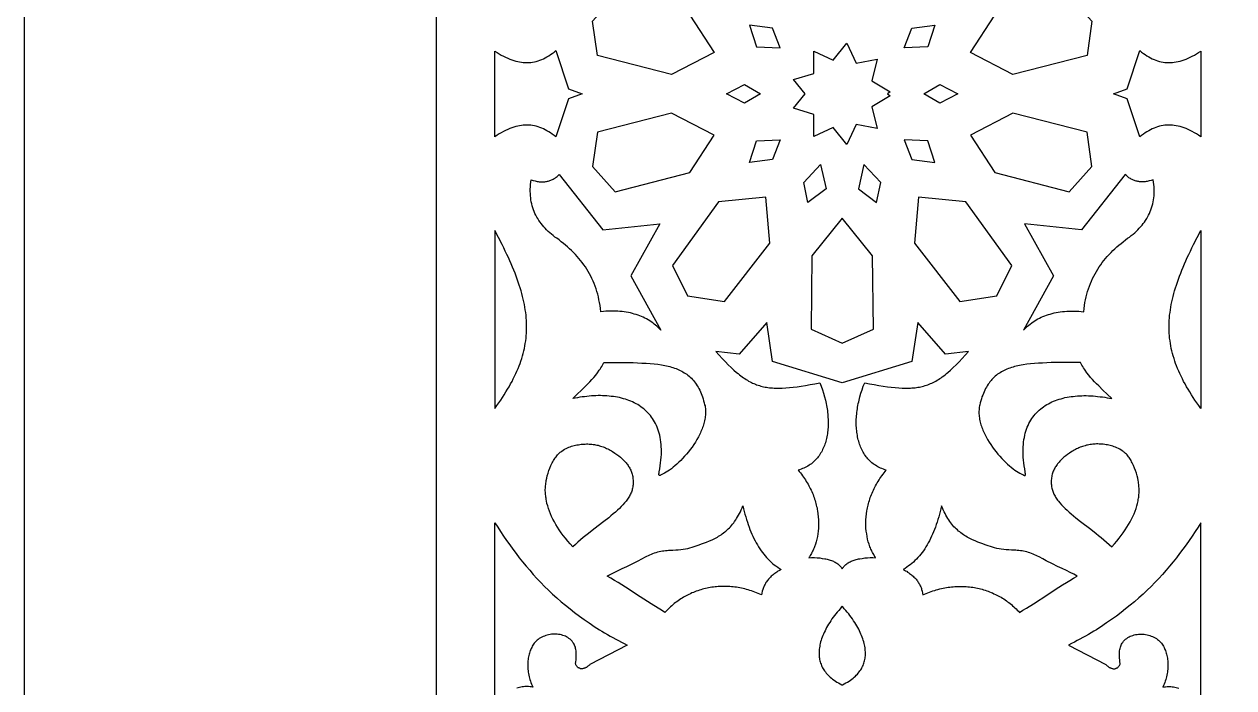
# Model space of a CAD drawing. Extents: x -580 to 580, y -400 to 400.
# Drawn here: x -580 to -477.2, y -157 to -100.6 of the extents above; entities that cross this region are included whole.
import ezdxf

# ---------------------------------------------------------------- set-up
doc = ezdxf.new("R2010")
doc.units = 0
doc.layers.add('LAYER_1', color=18, linetype='CONTINUOUS')
doc.layers.add('LAYER_2', color=174, linetype='CONTINUOUS')

msp = doc.modelspace()

# ---------------------------------------------------------------- linework, layer by layer
at = {"layer": 'LAYER_1'}
for points in [[(-580, -400), (580, -400), (580, 400), (-580, 400)], [(-524.99, -104.92), (-531.29, -103.31), (-531.69, -100.39), (-529.78, -98.24), (-523.44, -99.88), (-521.37, -103.04)], [(-489.26, -100.39), (-489.66, -103.31), (-495.97, -104.92), (-499.58, -103.04), (-497.51, -99.88), (-491.18, -98.24)], [(-515.75, -102.65), (-516.39, -100.99), (-518.35, -100.72), (-517.77, -102.56)], [(-505.21, -102.65), (-504.56, -100.99), (-502.61, -100.72), (-503.19, -102.56)], [(-513.62, -106.56), (-514.62, -105.33), (-512.88, -104.82), (-512.89, -102.93), (-511.24, -103.7), (-510.08, -102.26), (-509.3, -103.95), (-507.52, -103.62), (-507.96, -105.44), (-506.4, -106.38), (-506.63, -106.56), (-506.4, -106.74), (-507.96, -107.67), (-507.52, -109.5), (-509.3, -109.16), (-510.08, -110.86), (-511.24, -109.41), (-512.89, -110.18), (-512.88, -108.3), (-514.62, -107.78)], [(-540, -106.56), (-540, -102.92), (-539.81, -103.04), (-539.63, -103.15), (-539.45, -103.26), (-539.27, -103.35), (-539.09, -103.44), (-538.91, -103.53), (-538.74, -103.6), (-538.57, -103.66), (-538.4, -103.72), (-538.23, -103.77), (-538.06, -103.81), (-537.9, -103.85), (-537.74, -103.87), (-537.58, -103.89), (-537.42, -103.9), (-537.26, -103.91), (-537.1, -103.9), (-536.94, -103.89), (-536.79, -103.87), (-536.63, -103.84), (-536.48, -103.8), (-536.33, -103.76), (-536.17, -103.71), (-536.02, -103.65), (-535.87, -103.58), (-535.72, -103.5), (-535.57, -103.42), (-535.42, -103.33), (-535.27, -103.23), (-535.12, -103.13), (-534.97, -103.02), (-534.82, -102.89), (-533.75, -106.13), (-532.58, -106.56), (-533.75, -106.99), (-534.82, -110.22), (-534.97, -110.1), (-535.12, -109.98), (-535.27, -109.88), (-535.42, -109.78), (-535.57, -109.69), (-535.72, -109.61), (-535.87, -109.53), (-536.02, -109.47), (-536.17, -109.41), (-536.33, -109.36), (-536.48, -109.31), (-536.63, -109.28), (-536.79, -109.25), (-536.94, -109.23), (-537.1, -109.21), (-537.26, -109.21), (-537.42, -109.21), (-537.58, -109.22), (-537.74, -109.24), (-537.9, -109.27), (-538.06, -109.3), (-538.23, -109.34), (-538.4, -109.39), (-538.57, -109.45), (-538.74, -109.51), (-538.91, -109.59), (-539.09, -109.67), (-539.27, -109.76), (-539.45, -109.86), (-539.63, -109.96), (-539.81, -110.08), (-540, -110.2)], [(-487.42, -106.56), (-486.25, -106.13), (-485.18, -102.89), (-485.03, -103.02), (-484.88, -103.13), (-484.73, -103.23), (-484.58, -103.33), (-484.43, -103.42), (-484.28, -103.5), (-484.13, -103.58), (-483.98, -103.65), (-483.83, -103.71), (-483.67, -103.76), (-483.52, -103.8), (-483.37, -103.84), (-483.21, -103.87), (-483.06, -103.89), (-482.9, -103.9), (-482.74, -103.91), (-482.58, -103.9), (-482.42, -103.89), (-482.26, -103.87), (-482.1, -103.85), (-481.94, -103.81), (-481.77, -103.77), (-481.6, -103.72), (-481.43, -103.66), (-481.26, -103.6), (-481.09, -103.53), (-480.91, -103.44), (-480.73, -103.35), (-480.55, -103.26), (-480.37, -103.15), (-480.19, -103.04), (-480, -102.92), (-480, -106.56), (-480, -110.2), (-480.19, -110.08), (-480.37, -109.96), (-480.55, -109.86), (-480.73, -109.76), (-480.91, -109.67), (-481.09, -109.59), (-481.26, -109.51), (-481.43, -109.45), (-481.6, -109.39), (-481.77, -109.34), (-481.94, -109.3), (-482.1, -109.27), (-482.26, -109.24), (-482.42, -109.22), (-482.58, -109.21), (-482.74, -109.21), (-482.9, -109.21), (-483.06, -109.23), (-483.21, -109.25), (-483.37, -109.28), (-483.52, -109.31), (-483.67, -109.36), (-483.83, -109.41), (-483.98, -109.47), (-484.13, -109.53), (-484.28, -109.61), (-484.43, -109.69), (-484.58, -109.78), (-484.73, -109.88), (-484.88, -109.98), (-485.03, -110.1), (-485.18, -110.22), (-486.25, -106.99)], [(-520.32, -106.56), (-518.78, -105.76), (-517.42, -106.56), (-518.78, -107.36)], [(-503.53, -106.56), (-502.18, -105.76), (-500.64, -106.56), (-502.18, -107.36)], [(-524.99, -108.19), (-531.29, -109.8), (-531.69, -112.72), (-529.78, -114.88), (-523.44, -113.24), (-521.37, -110.07)], [(-489.26, -112.72), (-489.66, -109.8), (-495.97, -108.19), (-499.58, -110.07), (-497.51, -113.24), (-491.18, -114.88)], [(-515.75, -110.46), (-516.39, -112.13), (-518.35, -112.39), (-517.77, -110.56)], [(-505.21, -110.46), (-504.56, -112.13), (-502.61, -112.39), (-503.19, -110.56)], [(-512.31, -112.55), (-511.85, -114.64), (-513.4, -115.79), (-513.75, -114.1)], [(-508.65, -112.55), (-509.1, -114.64), (-507.56, -115.79), (-507.2, -114.1)], [(-525.89, -126.62), (-526, -126.51), (-526.11, -126.41), (-526.22, -126.3), (-526.34, -126.2), (-526.46, -126.11), (-526.58, -126.02), (-526.71, -125.93), (-526.84, -125.84), (-526.97, -125.76), (-527.1, -125.68), (-527.24, -125.61), (-527.39, -125.54), (-527.53, -125.48), (-527.68, -125.42), (-527.83, -125.36), (-527.99, -125.31), (-528.15, -125.26), (-528.31, -125.21), (-528.48, -125.17), (-528.65, -125.14), (-528.83, -125.1), (-529, -125.08), (-529.19, -125.05), (-529.37, -125.04), (-529.56, -125.02), (-529.75, -125.01), (-529.95, -125.01), (-530.15, -125.01), (-530.36, -125.01), (-530.57, -125.02), (-530.78, -125.04), (-531, -125.06), (-531.03, -124.8), (-531.06, -124.54), (-531.1, -124.29), (-531.15, -124.05), (-531.2, -123.81), (-531.26, -123.57), (-531.33, -123.34), (-531.4, -123.11), (-531.48, -122.89), (-531.56, -122.67), (-531.65, -122.46), (-531.75, -122.25), (-531.85, -122.04), (-531.96, -121.84), (-532.07, -121.64), (-532.19, -121.45), (-532.31, -121.26), (-532.44, -121.07), (-532.58, -120.89), (-532.72, -120.71), (-532.86, -120.54), (-533.01, -120.37), (-533.16, -120.2), (-533.32, -120.04), (-533.48, -119.87), (-533.65, -119.72), (-533.82, -119.56), (-533.99, -119.41), (-534.17, -119.26), (-534.36, -119.12), (-534.54, -118.97), (-534.74, -118.83), (-534.89, -118.72), (-535.04, -118.6), (-535.19, -118.48), (-535.33, -118.36), (-535.47, -118.24), (-535.6, -118.11), (-535.72, -117.98), (-535.84, -117.85), (-535.95, -117.72), (-536.06, -117.58), (-536.16, -117.45), (-536.26, -117.31), (-536.35, -117.16), (-536.44, -117.02), (-536.51, -116.87), (-536.59, -116.72), (-536.65, -116.56), (-536.72, -116.4), (-536.77, -116.24), (-536.82, -116.08), (-536.86, -115.91), (-536.9, -115.74), (-536.93, -115.57), (-536.95, -115.39), (-536.97, -115.21), (-536.98, -115.03), (-536.99, -114.84), (-536.99, -114.65), (-536.98, -114.46), (-536.96, -114.26), (-536.94, -114.06), (-536.91, -113.85), (-536.73, -113.91), (-536.56, -113.96), (-536.48, -113.98), (-536.39, -113.99), (-536.31, -114), (-536.23, -114.02), (-536.15, -114.02), (-536.07, -114.03), (-535.99, -114.03), (-535.91, -114.03), (-535.83, -114.03), (-535.76, -114.02), (-535.68, -114.01), (-535.61, -114), (-535.53, -113.98), (-535.46, -113.97), (-535.39, -113.94), (-535.32, -113.92), (-535.25, -113.89), (-535.18, -113.87), (-535.11, -113.83), (-535.04, -113.8), (-534.97, -113.76), (-534.91, -113.72), (-534.84, -113.68), (-534.78, -113.63), (-534.71, -113.58), (-534.65, -113.53), (-534.59, -113.47), (-534.53, -113.42), (-530.83, -118.11), (-525.98, -117.59), (-528.45, -122.02)], [(-495.07, -126.62), (-494.96, -126.51), (-494.85, -126.41), (-494.73, -126.3), (-494.62, -126.2), (-494.5, -126.11), (-494.37, -126.02), (-494.25, -125.93), (-494.12, -125.84), (-493.99, -125.76), (-493.85, -125.68), (-493.71, -125.61), (-493.57, -125.54), (-493.42, -125.48), (-493.27, -125.42), (-493.12, -125.36), (-492.96, -125.31), (-492.8, -125.26), (-492.64, -125.21), (-492.47, -125.17), (-492.3, -125.14), (-492.13, -125.1), (-491.95, -125.08), (-491.77, -125.05), (-491.58, -125.04), (-491.39, -125.02), (-491.2, -125.01), (-491, -125.01), (-490.8, -125.01), (-490.59, -125.01), (-490.38, -125.02), (-490.17, -125.04), (-489.95, -125.06), (-489.92, -124.8), (-489.89, -124.54), (-489.85, -124.29), (-489.8, -124.05), (-489.75, -123.81), (-489.69, -123.57), (-489.63, -123.34), (-489.55, -123.11), (-489.47, -122.89), (-489.39, -122.67), (-489.3, -122.46), (-489.2, -122.25), (-489.1, -122.04), (-488.99, -121.84), (-488.88, -121.64), (-488.76, -121.45), (-488.64, -121.26), (-488.51, -121.07), (-488.38, -120.89), (-488.24, -120.71), (-488.09, -120.54), (-487.95, -120.37), (-487.79, -120.2), (-487.63, -120.04), (-487.47, -119.87), (-487.31, -119.72), (-487.13, -119.56), (-486.96, -119.41), (-486.78, -119.26), (-486.6, -119.12), (-486.41, -118.97), (-486.22, -118.83), (-486.06, -118.72), (-485.91, -118.6), (-485.76, -118.48), (-485.62, -118.36), (-485.49, -118.24), (-485.36, -118.11), (-485.23, -117.98), (-485.12, -117.85), (-485, -117.72), (-484.89, -117.58), (-484.79, -117.45), (-484.7, -117.31), (-484.6, -117.16), (-484.52, -117.02), (-484.44, -116.87), (-484.37, -116.72), (-484.3, -116.56), (-484.24, -116.4), (-484.18, -116.24), (-484.13, -116.08), (-484.09, -115.91), (-484.05, -115.74), (-484.02, -115.57), (-484, -115.39), (-483.98, -115.21), (-483.97, -115.03), (-483.97, -114.84), (-483.97, -114.65), (-483.98, -114.46), (-483.99, -114.26), (-484.01, -114.06), (-484.04, -113.85), (-484.22, -113.91), (-484.39, -113.96), (-484.48, -113.98), (-484.56, -113.99), (-484.64, -114), (-484.72, -114.02), (-484.81, -114.02), (-484.89, -114.03), (-484.97, -114.03), (-485.04, -114.03), (-485.12, -114.03), (-485.2, -114.02), (-485.27, -114.01), (-485.35, -114), (-485.42, -113.98), (-485.5, -113.97), (-485.57, -113.94), (-485.64, -113.92), (-485.71, -113.89), (-485.78, -113.87), (-485.85, -113.83), (-485.91, -113.8), (-485.98, -113.76), (-486.05, -113.72), (-486.11, -113.68), (-486.18, -113.63), (-486.24, -113.58), (-486.3, -113.53), (-486.36, -113.47), (-486.42, -113.42), (-490.13, -118.11), (-494.98, -117.59), (-492.51, -122.02)], [(-520.98, -115.74), (-524.9, -121.14), (-523.63, -123.72), (-520.48, -124.2), (-516.63, -119.25), (-516.97, -115.33)], [(-500.48, -124.2), (-497.33, -123.72), (-496.05, -121.14), (-499.97, -115.74), (-503.99, -115.33), (-504.33, -119.25)], [(-510.48, -117.11), (-513.05, -120.31), (-513.13, -126.54), (-510.48, -127.74), (-507.83, -126.54), (-507.91, -120.31)], [(-540, -133.28), (-539.83, -133.04), (-539.66, -132.8), (-539.5, -132.57), (-539.35, -132.34), (-539.2, -132.11), (-539.06, -131.88), (-538.92, -131.65), (-538.79, -131.43), (-538.66, -131.2), (-538.54, -130.98), (-538.43, -130.76), (-538.32, -130.54), (-538.22, -130.32), (-538.12, -130.11), (-538.03, -129.89), (-537.94, -129.67), (-537.86, -129.46), (-537.78, -129.25), (-537.71, -129.03), (-537.65, -128.82), (-537.59, -128.6), (-537.54, -128.39), (-537.49, -128.18), (-537.45, -127.96), (-537.41, -127.75), (-537.38, -127.54), (-537.35, -127.32), (-537.33, -127.11), (-537.31, -126.89), (-537.3, -126.68), (-537.3, -126.46), (-537.3, -126.24), (-537.3, -126.02), (-537.31, -125.8), (-537.33, -125.58), (-537.35, -125.36), (-537.38, -125.14), (-537.41, -124.91), (-537.45, -124.69), (-537.49, -124.46), (-537.54, -124.23), (-537.59, -123.99), (-537.64, -123.76), (-537.71, -123.52), (-537.77, -123.28), (-537.85, -123.04), (-537.92, -122.8), (-538.01, -122.55), (-538.09, -122.3), (-538.19, -122.05), (-538.28, -121.79), (-538.39, -121.53), (-538.49, -121.27), (-538.61, -121.01), (-538.72, -120.74), (-538.85, -120.47), (-538.97, -120.19), (-539.11, -119.91), (-539.24, -119.63), (-539.38, -119.35), (-539.68, -118.76), (-540, -118.16)], [(-480, -133.28), (-480.17, -133.04), (-480.34, -132.8), (-480.5, -132.57), (-480.65, -132.34), (-480.8, -132.11), (-480.94, -131.88), (-481.08, -131.65), (-481.21, -131.43), (-481.34, -131.2), (-481.46, -130.98), (-481.57, -130.76), (-481.68, -130.54), (-481.78, -130.32), (-481.88, -130.11), (-481.97, -129.89), (-482.06, -129.67), (-482.14, -129.46), (-482.21, -129.25), (-482.28, -129.03), (-482.35, -128.82), (-482.41, -128.6), (-482.46, -128.39), (-482.51, -128.18), (-482.55, -127.96), (-482.59, -127.75), (-482.62, -127.54), (-482.65, -127.32), (-482.67, -127.11), (-482.69, -126.89), (-482.7, -126.68), (-482.7, -126.46), (-482.7, -126.24), (-482.7, -126.02), (-482.68, -125.8), (-482.67, -125.58), (-482.65, -125.36), (-482.62, -125.14), (-482.59, -124.91), (-482.55, -124.69), (-482.51, -124.46), (-482.46, -124.23), (-482.41, -123.99), (-482.36, -123.76), (-482.29, -123.52), (-482.23, -123.28), (-482.15, -123.04), (-482.08, -122.8), (-481.99, -122.55), (-481.91, -122.3), (-481.81, -122.05), (-481.71, -121.79), (-481.61, -121.53), (-481.5, -121.27), (-481.39, -121.01), (-481.28, -120.74), (-481.15, -120.47), (-481.03, -120.19), (-480.89, -119.91), (-480.76, -119.63), (-480.61, -119.35), (-480.32, -118.76), (-480, -118.16)], [(-510.48, -146.91), (-510.48, -146.9), (-510.47, -146.91), (-510.47, -146.89), (-510.43, -146.83), (-510.38, -146.76), (-510.33, -146.7), (-510.28, -146.64), (-510.22, -146.58), (-510.16, -146.53), (-510.09, -146.48), (-510.03, -146.43), (-509.96, -146.38), (-509.88, -146.34), (-509.81, -146.3), (-509.73, -146.26), (-509.64, -146.23), (-509.56, -146.19), (-509.47, -146.16), (-509.38, -146.13), (-509.28, -146.11), (-509.19, -146.08), (-509.09, -146.06), (-508.99, -146.04), (-508.78, -146.01), (-508.57, -145.98), (-508.34, -145.96), (-508.11, -145.95), (-507.88, -145.95), (-507.64, -145.96), (-507.69, -145.87), (-507.75, -145.78), (-507.8, -145.69), (-507.86, -145.6), (-507.91, -145.51), (-507.95, -145.41), (-508, -145.32), (-508.04, -145.22), (-508.08, -145.12), (-508.12, -145.02), (-508.2, -144.81), (-508.26, -144.6), (-508.32, -144.38), (-508.37, -144.16), (-508.4, -143.93), (-508.43, -143.7), (-508.46, -143.46), (-508.47, -143.22), (-508.47, -142.98), (-508.46, -142.73), (-508.44, -142.48), (-508.42, -142.24), (-508.38, -141.98), (-508.36, -141.86), (-508.33, -141.73), (-508.31, -141.61), (-508.28, -141.48), (-508.24, -141.35), (-508.21, -141.23), (-508.17, -141.1), (-508.13, -140.97), (-508.09, -140.85), (-508.04, -140.72), (-507.99, -140.59), (-507.94, -140.47), (-507.89, -140.34), (-507.83, -140.22), (-507.77, -140.09), (-507.71, -139.97), (-507.64, -139.84), (-507.57, -139.72), (-507.5, -139.59), (-507.43, -139.47), (-507.35, -139.35), (-507.27, -139.23), (-507.19, -139.11), (-507.1, -138.99), (-507.01, -138.87), (-506.92, -138.75), (-506.83, -138.63), (-506.73, -138.52), (-506.86, -138.48), (-506.98, -138.44), (-507.1, -138.39), (-507.22, -138.34), (-507.34, -138.29), (-507.45, -138.23), (-507.55, -138.17), (-507.66, -138.11), (-507.76, -138.04), (-507.86, -137.97), (-507.95, -137.89), (-508.04, -137.82), (-508.13, -137.74), (-508.21, -137.65), (-508.29, -137.56), (-508.37, -137.47), (-508.44, -137.38), (-508.51, -137.29), (-508.58, -137.19), (-508.64, -137.09), (-508.7, -136.98), (-508.76, -136.88), (-508.82, -136.77), (-508.87, -136.66), (-508.92, -136.54), (-508.96, -136.43), (-509, -136.31), (-509.04, -136.19), (-509.08, -136.07), (-509.11, -135.94), (-509.14, -135.82), (-509.17, -135.69), (-509.19, -135.56), (-509.22, -135.43), (-509.23, -135.3), (-509.25, -135.16), (-509.26, -135.03), (-509.27, -134.89), (-509.28, -134.75), (-509.28, -134.61), (-509.28, -134.47), (-509.28, -134.33), (-509.28, -134.19), (-509.27, -134.04), (-509.26, -133.9), (-509.25, -133.76), (-509.23, -133.61), (-509.21, -133.46), (-509.19, -133.32), (-509.17, -133.17), (-509.14, -133.02), (-509.11, -132.87), (-509.08, -132.73), (-509.05, -132.58), (-508.97, -132.28), (-508.89, -131.98), (-508.79, -131.69), (-508.69, -131.39), (-508.57, -131.1), (-508.15, -131.18), (-507.75, -131.25), (-507.36, -131.32), (-507, -131.38), (-506.64, -131.43), (-506.31, -131.47), (-505.98, -131.51), (-505.67, -131.53), (-505.38, -131.55), (-505.09, -131.56), (-504.95, -131.56), (-504.81, -131.56), (-504.68, -131.55), (-504.55, -131.54), (-504.42, -131.53), (-504.29, -131.52), (-504.16, -131.5), (-504.04, -131.48), (-503.92, -131.46), (-503.8, -131.44), (-503.68, -131.41), (-503.56, -131.38), (-503.44, -131.34), (-503.32, -131.3), (-503.21, -131.26), (-503.09, -131.22), (-502.98, -131.17), (-502.87, -131.12), (-502.75, -131.07), (-502.64, -131.01), (-502.53, -130.95), (-502.42, -130.88), (-502.3, -130.81), (-502.19, -130.74), (-502.08, -130.67), (-501.97, -130.59), (-501.85, -130.5), (-501.74, -130.42), (-501.62, -130.32), (-501.51, -130.23), (-501.27, -130.03), (-501.04, -129.81), (-500.79, -129.57), (-500.54, -129.32), (-500.28, -129.04), (-500.02, -128.75), (-499.74, -128.45), (-501.71, -128.67), (-504.06, -125.98), (-504.56, -129.3), (-510.48, -131.11), (-516.4, -129.3), (-516.89, -125.98), (-519.25, -128.67), (-521.21, -128.45), (-520.94, -128.75), (-520.67, -129.04), (-520.41, -129.32), (-520.16, -129.57), (-519.92, -129.81), (-519.68, -130.03), (-519.45, -130.23), (-519.33, -130.32), (-519.22, -130.42), (-519.1, -130.5), (-518.99, -130.59), (-518.88, -130.67), (-518.76, -130.74), (-518.65, -130.81), (-518.54, -130.88), (-518.43, -130.95), (-518.31, -131.01), (-518.2, -131.07), (-518.09, -131.12), (-517.98, -131.17), (-517.86, -131.22), (-517.75, -131.26), (-517.63, -131.3), (-517.52, -131.34), (-517.4, -131.38), (-517.28, -131.41), (-517.16, -131.44), (-517.04, -131.46), (-516.91, -131.48), (-516.79, -131.5), (-516.66, -131.52), (-516.54, -131.53), (-516.41, -131.54), (-516.27, -131.55), (-516.14, -131.56), (-516, -131.56), (-515.86, -131.56), (-515.58, -131.55), (-515.28, -131.53), (-514.97, -131.51), (-514.65, -131.47), (-514.31, -131.43), (-513.96, -131.38), (-513.59, -131.32), (-513.2, -131.25), (-512.8, -131.18), (-512.38, -131.1), (-512.27, -131.39), (-512.16, -131.69), (-512.07, -131.98), (-511.98, -132.28), (-511.91, -132.58), (-511.87, -132.73), (-511.84, -132.87), (-511.81, -133.02), (-511.79, -133.17), (-511.76, -133.32), (-511.74, -133.46), (-511.72, -133.61), (-511.71, -133.76), (-511.7, -133.9), (-511.69, -134.04), (-511.68, -134.19), (-511.67, -134.33), (-511.67, -134.47), (-511.67, -134.61), (-511.68, -134.75), (-511.68, -134.89), (-511.69, -135.03), (-511.71, -135.16), (-511.72, -135.3), (-511.74, -135.43), (-511.76, -135.56), (-511.78, -135.69), (-511.81, -135.82), (-511.84, -135.94), (-511.87, -136.07), (-511.91, -136.19), (-511.95, -136.31), (-511.99, -136.43), (-512.04, -136.54), (-512.09, -136.66), (-512.14, -136.77), (-512.19, -136.88), (-512.25, -136.98), (-512.31, -137.09), (-512.37, -137.19), (-512.44, -137.29), (-512.51, -137.38), (-512.59, -137.47), (-512.66, -137.56), (-512.74, -137.65), (-512.83, -137.74), (-512.91, -137.82), (-513, -137.89), (-513.1, -137.97), (-513.2, -138.04), (-513.3, -138.11), (-513.4, -138.17), (-513.51, -138.23), (-513.62, -138.29), (-513.73, -138.34), (-513.85, -138.39), (-513.97, -138.44), (-514.1, -138.48), (-514.23, -138.52), (-514.13, -138.63), (-514.03, -138.75), (-513.94, -138.87), (-513.85, -138.99), (-513.77, -139.11), (-513.68, -139.23), (-513.6, -139.35), (-513.53, -139.47), (-513.45, -139.59), (-513.38, -139.72), (-513.31, -139.84), (-513.25, -139.97), (-513.19, -140.09), (-513.13, -140.22), (-513.07, -140.34), (-513.01, -140.47), (-512.96, -140.59), (-512.91, -140.72), (-512.87, -140.85), (-512.83, -140.97), (-512.78, -141.1), (-512.75, -141.23), (-512.71, -141.35), (-512.68, -141.48), (-512.65, -141.61), (-512.62, -141.73), (-512.6, -141.86), (-512.57, -141.98), (-512.54, -142.24), (-512.51, -142.48), (-512.49, -142.73), (-512.49, -142.98), (-512.49, -143.22), (-512.5, -143.46), (-512.52, -143.7), (-512.55, -143.93), (-512.59, -144.16), (-512.64, -144.38), (-512.69, -144.6), (-512.76, -144.81), (-512.83, -145.02), (-512.87, -145.12), (-512.91, -145.22), (-512.96, -145.32), (-513, -145.41), (-513.05, -145.51), (-513.1, -145.6), (-513.15, -145.69), (-513.2, -145.78), (-513.26, -145.87), (-513.32, -145.96), (-513.08, -145.95), (-512.84, -145.95), (-512.61, -145.96), (-512.39, -145.98), (-512.17, -146.01), (-511.96, -146.04), (-511.86, -146.06), (-511.77, -146.08), (-511.67, -146.11), (-511.58, -146.13), (-511.49, -146.16), (-511.4, -146.19), (-511.31, -146.23), (-511.23, -146.26), (-511.15, -146.3), (-511.07, -146.34), (-511, -146.38), (-510.93, -146.43), (-510.86, -146.48), (-510.8, -146.53), (-510.73, -146.58), (-510.68, -146.64), (-510.62, -146.7), (-510.57, -146.76), (-510.53, -146.83), (-510.48, -146.89)], [(-525.98, -138.4), (-525.94, -138.15), (-525.91, -137.9), (-525.89, -137.66), (-525.87, -137.42), (-525.85, -137.19), (-525.85, -136.97), (-525.85, -136.75), (-525.86, -136.54), (-525.87, -136.33), (-525.89, -136.13), (-525.92, -135.93), (-525.95, -135.74), (-525.99, -135.56), (-526.04, -135.38), (-526.09, -135.21), (-526.14, -135.04), (-526.21, -134.88), (-526.27, -134.72), (-526.35, -134.57), (-526.42, -134.42), (-526.51, -134.28), (-526.59, -134.14), (-526.69, -134.01), (-526.78, -133.88), (-526.89, -133.76), (-526.99, -133.64), (-527.11, -133.53), (-527.22, -133.42), (-527.34, -133.32), (-527.47, -133.22), (-527.59, -133.13), (-527.73, -133.04), (-527.86, -132.95), (-528, -132.88), (-528.15, -132.8), (-528.29, -132.73), (-528.44, -132.67), (-528.6, -132.6), (-528.75, -132.55), (-528.91, -132.5), (-529.07, -132.45), (-529.24, -132.4), (-529.41, -132.36), (-529.58, -132.33), (-529.75, -132.3), (-529.93, -132.27), (-530.11, -132.25), (-530.29, -132.23), (-530.47, -132.21), (-530.65, -132.2), (-530.84, -132.2), (-531.03, -132.19), (-531.22, -132.19), (-531.41, -132.2), (-531.6, -132.21), (-531.8, -132.22), (-531.99, -132.23), (-532.19, -132.25), (-532.39, -132.28), (-532.58, -132.3), (-532.78, -132.33), (-532.98, -132.37), (-533.18, -132.4), (-533.38, -132.44), (-533.01, -132.08), (-532.64, -131.72), (-532.27, -131.37), (-532.1, -131.19), (-531.92, -131.01), (-531.75, -130.83), (-531.59, -130.64), (-531.43, -130.45), (-531.28, -130.25), (-531.13, -130.04), (-531.06, -129.94), (-530.99, -129.83), (-530.92, -129.72), (-530.86, -129.61), (-530.8, -129.5), (-530.73, -129.38), (-529.03, -129.38), (-528.63, -129.39), (-528.24, -129.39), (-527.87, -129.4), (-527.5, -129.42), (-527.15, -129.43), (-526.8, -129.46), (-526.47, -129.49), (-526.15, -129.53), (-525.85, -129.57), (-525.7, -129.6), (-525.55, -129.62), (-525.41, -129.65), (-525.26, -129.69), (-525.13, -129.72), (-524.99, -129.76), (-524.86, -129.8), (-524.73, -129.85), (-524.6, -129.89), (-524.48, -129.94), (-524.35, -130), (-524.24, -130.05), (-524.12, -130.11), (-524.01, -130.17), (-523.9, -130.24), (-523.79, -130.31), (-523.69, -130.38), (-523.59, -130.46), (-523.49, -130.54), (-523.39, -130.63), (-523.3, -130.72), (-523.21, -130.81), (-523.12, -130.91), (-523.04, -131.01), (-522.96, -131.12), (-522.88, -131.23), (-522.8, -131.35), (-522.73, -131.47), (-522.66, -131.59), (-522.59, -131.72), (-522.53, -131.86), (-522.47, -132), (-522.41, -132.15), (-522.36, -132.3), (-522.3, -132.45), (-522.26, -132.62), (-522.21, -132.79), (-522.17, -132.96), (-522.14, -133.07), (-522.12, -133.18), (-522.11, -133.29), (-522.1, -133.4), (-522.09, -133.52), (-522.09, -133.63), (-522.1, -133.74), (-522.11, -133.86), (-522.12, -133.97), (-522.13, -134.09), (-522.15, -134.2), (-522.18, -134.32), (-522.2, -134.44), (-522.23, -134.55), (-522.27, -134.67), (-522.3, -134.78), (-522.34, -134.9), (-522.39, -135.01), (-522.43, -135.13), (-522.48, -135.24), (-522.53, -135.36), (-522.59, -135.47), (-522.7, -135.7), (-522.83, -135.92), (-522.96, -136.14), (-523.1, -136.35), (-523.24, -136.56), (-523.4, -136.76), (-523.55, -136.96), (-523.71, -137.16), (-523.87, -137.34), (-524.04, -137.52), (-524.2, -137.69), (-524.36, -137.85), (-524.53, -138), (-524.69, -138.15), (-524.85, -138.28), (-525, -138.4), (-525.15, -138.51), (-525.3, -138.61), (-525.44, -138.7), (-525.57, -138.77), (-525.69, -138.83), (-525.76, -138.86), (-525.81, -138.89), (-525.91, -138.94), (-525.95, -138.96), (-525.98, -138.97), (-526, -138.98), (-526.01, -138.98), (-526.02, -138.97), (-526.03, -138.97), (-526.04, -138.96), (-526.05, -138.93), (-526.05, -138.89), (-526.05, -138.83), (-526.04, -138.75), (-526.03, -138.65)], [(-494.97, -138.4), (-495.01, -138.15), (-495.04, -137.9), (-495.07, -137.66), (-495.09, -137.42), (-495.1, -137.19), (-495.1, -136.97), (-495.1, -136.75), (-495.1, -136.54), (-495.08, -136.33), (-495.06, -136.13), (-495.03, -135.93), (-495, -135.74), (-494.96, -135.56), (-494.92, -135.38), (-494.87, -135.21), (-494.81, -135.04), (-494.75, -134.88), (-494.68, -134.72), (-494.61, -134.57), (-494.53, -134.42), (-494.45, -134.28), (-494.36, -134.14), (-494.27, -134.01), (-494.17, -133.88), (-494.07, -133.76), (-493.96, -133.64), (-493.85, -133.53), (-493.73, -133.42), (-493.61, -133.32), (-493.49, -133.22), (-493.36, -133.13), (-493.23, -133.04), (-493.09, -132.95), (-492.95, -132.88), (-492.81, -132.8), (-492.66, -132.73), (-492.51, -132.67), (-492.36, -132.6), (-492.2, -132.55), (-492.04, -132.5), (-491.88, -132.45), (-491.71, -132.4), (-491.55, -132.36), (-491.37, -132.33), (-491.2, -132.3), (-491.03, -132.27), (-490.85, -132.25), (-490.67, -132.23), (-490.48, -132.21), (-490.3, -132.2), (-490.11, -132.2), (-489.93, -132.19), (-489.74, -132.19), (-489.54, -132.2), (-489.35, -132.21), (-489.16, -132.22), (-488.96, -132.23), (-488.77, -132.25), (-488.57, -132.28), (-488.37, -132.3), (-488.17, -132.33), (-487.97, -132.37), (-487.77, -132.4), (-487.57, -132.44), (-487.95, -132.08), (-488.32, -131.72), (-488.68, -131.37), (-488.86, -131.19), (-489.03, -131.01), (-489.2, -130.83), (-489.37, -130.64), (-489.52, -130.45), (-489.68, -130.25), (-489.82, -130.04), (-489.9, -129.94), (-489.96, -129.83), (-490.03, -129.72), (-490.1, -129.61), (-490.16, -129.5), (-490.22, -129.38), (-491.93, -129.38), (-492.33, -129.39), (-492.71, -129.39), (-493.09, -129.4), (-493.45, -129.42), (-493.81, -129.43), (-494.15, -129.46), (-494.48, -129.49), (-494.8, -129.53), (-495.11, -129.57), (-495.26, -129.6), (-495.41, -129.62), (-495.55, -129.65), (-495.69, -129.69), (-495.83, -129.72), (-495.96, -129.76), (-496.1, -129.8), (-496.23, -129.85), (-496.35, -129.89), (-496.48, -129.94), (-496.6, -130), (-496.72, -130.05), (-496.83, -130.11), (-496.95, -130.17), (-497.06, -130.24), (-497.16, -130.31), (-497.27, -130.38), (-497.37, -130.46), (-497.47, -130.54), (-497.56, -130.63), (-497.66, -130.72), (-497.75, -130.81), (-497.83, -130.91), (-497.92, -131.01), (-498, -131.12), (-498.08, -131.23), (-498.15, -131.35), (-498.22, -131.47), (-498.29, -131.59), (-498.36, -131.72), (-498.42, -131.86), (-498.48, -132), (-498.54, -132.15), (-498.6, -132.3), (-498.65, -132.45), (-498.7, -132.62), (-498.75, -132.79), (-498.79, -132.96), (-498.81, -133.07), (-498.83, -133.18), (-498.85, -133.29), (-498.85, -133.4), (-498.86, -133.52), (-498.86, -133.63), (-498.86, -133.74), (-498.85, -133.86), (-498.84, -133.97), (-498.82, -134.09), (-498.8, -134.2), (-498.78, -134.32), (-498.75, -134.44), (-498.72, -134.55), (-498.69, -134.67), (-498.65, -134.78), (-498.61, -134.9), (-498.57, -135.01), (-498.52, -135.13), (-498.47, -135.24), (-498.42, -135.36), (-498.37, -135.47), (-498.25, -135.7), (-498.13, -135.92), (-498, -136.14), (-497.86, -136.35), (-497.71, -136.56), (-497.56, -136.76), (-497.4, -136.96), (-497.24, -137.16), (-497.08, -137.34), (-496.92, -137.52), (-496.75, -137.69), (-496.59, -137.85), (-496.43, -138), (-496.27, -138.15), (-496.11, -138.28), (-495.95, -138.4), (-495.8, -138.51), (-495.66, -138.61), (-495.52, -138.7), (-495.38, -138.77), (-495.26, -138.83), (-495.2, -138.86), (-495.14, -138.89), (-495.05, -138.94), (-495.01, -138.96), (-494.98, -138.97), (-494.95, -138.98), (-494.94, -138.98), (-494.93, -138.97), (-494.92, -138.97), (-494.92, -138.96), (-494.91, -138.93), (-494.9, -138.89), (-494.91, -138.83), (-494.92, -138.75), (-494.93, -138.65)], [(-533.38, -145.04), (-533.6, -144.79), (-533.81, -144.55), (-534, -144.3), (-534.18, -144.06), (-534.36, -143.83), (-534.52, -143.59), (-534.67, -143.36), (-534.81, -143.13), (-534.94, -142.9), (-535.07, -142.67), (-535.18, -142.45), (-535.27, -142.23), (-535.36, -142), (-535.44, -141.78), (-535.51, -141.56), (-535.57, -141.35), (-535.62, -141.13), (-535.64, -141.02), (-535.65, -140.91), (-535.67, -140.81), (-535.68, -140.7), (-535.69, -140.59), (-535.7, -140.48), (-535.7, -140.38), (-535.71, -140.27), (-535.71, -140.16), (-535.7, -140.05), (-535.7, -139.95), (-535.69, -139.84), (-535.68, -139.73), (-535.67, -139.63), (-535.65, -139.52), (-535.63, -139.41), (-535.59, -139.2), (-535.54, -138.99), (-535.48, -138.77), (-535.4, -138.56), (-535.32, -138.34), (-535.23, -138.12), (-535.12, -137.91), (-535.07, -137.81), (-535.02, -137.71), (-534.97, -137.62), (-534.91, -137.53), (-534.86, -137.45), (-534.8, -137.38), (-534.74, -137.3), (-534.68, -137.23), (-534.62, -137.17), (-534.56, -137.11), (-534.5, -137.05), (-534.44, -137), (-534.38, -136.95), (-534.32, -136.9), (-534.2, -136.81), (-534.07, -136.74), (-533.95, -136.67), (-533.83, -136.62), (-533.71, -136.57), (-533.59, -136.53), (-533.48, -136.49), (-533.26, -136.43), (-533.14, -136.4), (-533.02, -136.38), (-532.9, -136.36), (-532.78, -136.34), (-532.67, -136.32), (-532.55, -136.31), (-532.44, -136.3), (-532.32, -136.3), (-532.21, -136.29), (-532.1, -136.29), (-531.98, -136.3), (-531.87, -136.3), (-531.76, -136.31), (-531.65, -136.33), (-531.54, -136.34), (-531.44, -136.36), (-531.33, -136.39), (-531.22, -136.41), (-531.12, -136.44), (-531.01, -136.47), (-530.91, -136.51), (-530.8, -136.54), (-530.7, -136.58), (-530.6, -136.63), (-530.5, -136.67), (-530.39, -136.72), (-530.29, -136.77), (-530.19, -136.83), (-530.09, -136.88), (-530, -136.94), (-529.8, -137.07), (-529.63, -137.19), (-529.47, -137.31), (-529.32, -137.43), (-529.17, -137.56), (-529.03, -137.69), (-528.97, -137.76), (-528.91, -137.83), (-528.84, -137.9), (-528.79, -137.97), (-528.73, -138.04), (-528.68, -138.12), (-528.63, -138.2), (-528.58, -138.27), (-528.53, -138.35), (-528.49, -138.44), (-528.45, -138.52), (-528.42, -138.6), (-528.38, -138.69), (-528.35, -138.78), (-528.33, -138.87), (-528.3, -138.97), (-528.28, -139.06), (-528.27, -139.16), (-528.26, -139.26), (-528.25, -139.36), (-528.24, -139.47), (-528.24, -139.57), (-528.24, -139.67), (-528.25, -139.76), (-528.26, -139.85), (-528.28, -139.95), (-528.29, -140.04), (-528.32, -140.13), (-528.34, -140.22), (-528.37, -140.3), (-528.4, -140.39), (-528.44, -140.48), (-528.48, -140.56), (-528.52, -140.65), (-528.57, -140.73), (-528.62, -140.81), (-528.67, -140.9), (-528.72, -140.98), (-528.78, -141.06), (-528.84, -141.14), (-528.97, -141.3), (-529.11, -141.46), (-529.26, -141.62), (-529.42, -141.77), (-529.58, -141.93), (-529.76, -142.09), (-529.94, -142.24), (-530.13, -142.4), (-530.32, -142.56), (-530.73, -142.88), (-531.59, -143.54), (-532.04, -143.89), (-532.26, -144.07), (-532.49, -144.25), (-532.72, -144.44), (-532.94, -144.64), (-533.16, -144.83)], [(-487.57, -145.04), (-487.35, -144.79), (-487.15, -144.55), (-486.95, -144.3), (-486.77, -144.06), (-486.6, -143.83), (-486.43, -143.59), (-486.28, -143.36), (-486.14, -143.13), (-486.01, -142.9), (-485.89, -142.67), (-485.78, -142.45), (-485.68, -142.23), (-485.59, -142), (-485.51, -141.78), (-485.44, -141.56), (-485.38, -141.35), (-485.34, -141.13), (-485.32, -141.02), (-485.3, -140.91), (-485.28, -140.81), (-485.27, -140.7), (-485.26, -140.59), (-485.25, -140.48), (-485.25, -140.38), (-485.25, -140.27), (-485.25, -140.16), (-485.25, -140.05), (-485.26, -139.95), (-485.26, -139.84), (-485.27, -139.73), (-485.29, -139.63), (-485.3, -139.52), (-485.32, -139.41), (-485.36, -139.2), (-485.42, -138.99), (-485.48, -138.77), (-485.55, -138.56), (-485.63, -138.34), (-485.73, -138.12), (-485.83, -137.91), (-485.88, -137.81), (-485.93, -137.71), (-485.99, -137.62), (-486.04, -137.53), (-486.1, -137.45), (-486.16, -137.38), (-486.21, -137.3), (-486.27, -137.23), (-486.33, -137.17), (-486.39, -137.11), (-486.45, -137.05), (-486.51, -137), (-486.57, -136.95), (-486.63, -136.9), (-486.76, -136.81), (-486.88, -136.74), (-487, -136.67), (-487.13, -136.62), (-487.25, -136.57), (-487.36, -136.53), (-487.48, -136.49), (-487.7, -136.43), (-487.82, -136.4), (-487.94, -136.38), (-488.05, -136.36), (-488.17, -136.34), (-488.29, -136.32), (-488.4, -136.31), (-488.52, -136.3), (-488.63, -136.3), (-488.75, -136.29), (-488.86, -136.29), (-488.97, -136.3), (-489.08, -136.3), (-489.19, -136.31), (-489.3, -136.33), (-489.41, -136.34), (-489.52, -136.36), (-489.62, -136.39), (-489.73, -136.41), (-489.84, -136.44), (-489.94, -136.47), (-490.05, -136.51), (-490.15, -136.54), (-490.25, -136.58), (-490.36, -136.63), (-490.46, -136.67), (-490.56, -136.72), (-490.66, -136.77), (-490.76, -136.83), (-490.86, -136.88), (-490.96, -136.94), (-491.15, -137.07), (-491.32, -137.19), (-491.48, -137.31), (-491.64, -137.43), (-491.78, -137.56), (-491.92, -137.69), (-491.99, -137.76), (-492.05, -137.83), (-492.11, -137.9), (-492.17, -137.97), (-492.22, -138.04), (-492.28, -138.12), (-492.33, -138.2), (-492.38, -138.27), (-492.42, -138.35), (-492.46, -138.44), (-492.5, -138.52), (-492.54, -138.6), (-492.57, -138.69), (-492.6, -138.78), (-492.63, -138.87), (-492.65, -138.97), (-492.67, -139.06), (-492.69, -139.16), (-492.7, -139.26), (-492.71, -139.36), (-492.71, -139.47), (-492.71, -139.57), (-492.71, -139.67), (-492.7, -139.76), (-492.69, -139.85), (-492.68, -139.95), (-492.66, -140.04), (-492.64, -140.13), (-492.61, -140.22), (-492.58, -140.3), (-492.55, -140.39), (-492.51, -140.48), (-492.48, -140.56), (-492.43, -140.65), (-492.39, -140.73), (-492.34, -140.81), (-492.29, -140.9), (-492.23, -140.98), (-492.17, -141.06), (-492.11, -141.14), (-491.98, -141.3), (-491.85, -141.46), (-491.7, -141.62), (-491.54, -141.77), (-491.37, -141.93), (-491.2, -142.09), (-491.01, -142.24), (-490.83, -142.4), (-490.63, -142.56), (-490.22, -142.88), (-489.36, -143.54), (-488.91, -143.89), (-488.69, -144.07), (-488.46, -144.25), (-488.24, -144.44), (-488.01, -144.64), (-487.79, -144.83)], [(-525.54, -150.6), (-525.83, -150.42), (-526.12, -150.24), (-526.72, -149.86), (-527.96, -149.07), (-528.58, -148.66), (-529.21, -148.27), (-529.52, -148.07), (-529.84, -147.89), (-530.15, -147.7), (-530.46, -147.52), (-530.3, -147.43), (-530.15, -147.35), (-529.85, -147.2), (-529.52, -147.04), (-529.17, -146.88), (-528.78, -146.69), (-528.33, -146.48), (-527.81, -146.21), (-527.52, -146.06), (-527.2, -145.89), (-527.08, -145.83), (-526.95, -145.77), (-526.83, -145.71), (-526.7, -145.65), (-526.56, -145.6), (-526.43, -145.55), (-526.3, -145.51), (-526.16, -145.47), (-526.03, -145.44), (-525.89, -145.4), (-525.76, -145.38), (-525.63, -145.36), (-525.49, -145.34), (-525.36, -145.33), (-525.23, -145.32), (-525.1, -145.32), (-524.86, -145.31), (-524.63, -145.3), (-524.41, -145.29), (-524.2, -145.26), (-524, -145.23), (-523.8, -145.2), (-523.61, -145.16), (-523.42, -145.11), (-523.24, -145.06), (-523.06, -145.01), (-522.88, -144.95), (-522.71, -144.89), (-522.36, -144.76), (-522.01, -144.63), (-521.77, -144.53), (-521.54, -144.43), (-521.31, -144.32), (-521.2, -144.26), (-521.09, -144.2), (-520.98, -144.13), (-520.88, -144.07), (-520.77, -144), (-520.67, -143.93), (-520.56, -143.85), (-520.46, -143.77), (-520.36, -143.69), (-520.26, -143.6), (-520.16, -143.51), (-520.07, -143.41), (-519.97, -143.32), (-519.88, -143.21), (-519.79, -143.1), (-519.7, -142.99), (-519.62, -142.87), (-519.53, -142.75), (-519.45, -142.62), (-519.37, -142.49), (-519.29, -142.35), (-519.21, -142.2), (-519.13, -142.05), (-519.06, -141.9), (-518.99, -141.73), (-518.92, -141.56), (-518.87, -141.8), (-518.81, -142.04), (-518.75, -142.26), (-518.68, -142.49), (-518.61, -142.71), (-518.54, -142.93), (-518.47, -143.14), (-518.4, -143.35), (-518.32, -143.56), (-518.24, -143.76), (-518.15, -143.95), (-518.07, -144.14), (-517.98, -144.33), (-517.88, -144.51), (-517.79, -144.69), (-517.69, -144.86), (-517.59, -145.03), (-517.48, -145.2), (-517.37, -145.36), (-517.26, -145.51), (-517.15, -145.66), (-517.03, -145.8), (-516.91, -145.94), (-516.78, -146.07), (-516.66, -146.2), (-516.52, -146.33), (-516.39, -146.44), (-516.25, -146.56), (-516.11, -146.66), (-515.96, -146.76), (-515.81, -146.86), (-515.66, -146.95), (-515.76, -147), (-515.86, -147.06), (-515.95, -147.11), (-516.04, -147.17), (-516.13, -147.23), (-516.21, -147.29), (-516.29, -147.35), (-516.36, -147.41), (-516.44, -147.47), (-516.51, -147.53), (-516.57, -147.6), (-516.64, -147.66), (-516.7, -147.73), (-516.75, -147.79), (-516.81, -147.86), (-516.86, -147.93), (-516.91, -148), (-516.96, -148.07), (-517, -148.14), (-517.04, -148.21), (-517.08, -148.28), (-517.11, -148.35), (-517.15, -148.43), (-517.18, -148.5), (-517.2, -148.58), (-517.23, -148.65), (-517.27, -148.81), (-517.31, -148.96), (-517.34, -149.12), (-517.48, -149.06), (-517.62, -149), (-517.76, -148.94), (-517.9, -148.88), (-518.05, -148.83), (-518.19, -148.78), (-518.33, -148.73), (-518.47, -148.69), (-518.62, -148.65), (-518.76, -148.61), (-518.9, -148.58), (-519.05, -148.55), (-519.19, -148.52), (-519.33, -148.49), (-519.47, -148.47), (-519.61, -148.45), (-519.76, -148.43), (-519.9, -148.42), (-520.04, -148.41), (-520.18, -148.4), (-520.32, -148.39), (-520.46, -148.39), (-520.6, -148.39), (-520.74, -148.39), (-520.88, -148.4), (-521.02, -148.41), (-521.16, -148.42), (-521.29, -148.43), (-521.43, -148.45), (-521.57, -148.47), (-521.7, -148.49), (-521.83, -148.52), (-521.97, -148.54), (-522.1, -148.57), (-522.23, -148.6), (-522.36, -148.64), (-522.49, -148.68), (-522.62, -148.72), (-522.75, -148.76), (-522.88, -148.8), (-523, -148.85), (-523.13, -148.9), (-523.25, -148.95), (-523.38, -149.01), (-523.5, -149.07), (-523.62, -149.13), (-523.74, -149.19), (-523.85, -149.25), (-523.97, -149.32), (-524.09, -149.39), (-524.2, -149.46), (-524.31, -149.53), (-524.42, -149.61), (-524.53, -149.69), (-524.64, -149.77), (-524.75, -149.85), (-524.85, -149.94), (-524.95, -150.03), (-525.06, -150.12), (-525.15, -150.21), (-525.25, -150.3), (-525.35, -150.4), (-525.44, -150.5)], [(-495.42, -150.6), (-495.13, -150.42), (-494.83, -150.24), (-494.23, -149.86), (-493, -149.07), (-492.37, -148.66), (-491.75, -148.27), (-491.43, -148.07), (-491.12, -147.89), (-490.81, -147.7), (-490.5, -147.52), (-490.65, -147.43), (-490.8, -147.35), (-491.11, -147.2), (-491.43, -147.04), (-491.78, -146.88), (-492.17, -146.69), (-492.62, -146.48), (-493.14, -146.21), (-493.43, -146.06), (-493.75, -145.89), (-493.87, -145.83), (-494, -145.77), (-494.13, -145.71), (-494.26, -145.65), (-494.39, -145.6), (-494.52, -145.55), (-494.66, -145.51), (-494.79, -145.47), (-494.92, -145.44), (-495.06, -145.4), (-495.19, -145.38), (-495.33, -145.36), (-495.46, -145.34), (-495.6, -145.33), (-495.73, -145.32), (-495.86, -145.32), (-496.09, -145.31), (-496.32, -145.3), (-496.54, -145.29), (-496.75, -145.26), (-496.96, -145.23), (-497.15, -145.2), (-497.34, -145.16), (-497.53, -145.11), (-497.71, -145.06), (-497.89, -145.01), (-498.07, -144.95), (-498.25, -144.89), (-498.6, -144.76), (-498.95, -144.63), (-499.18, -144.53), (-499.41, -144.43), (-499.64, -144.32), (-499.75, -144.26), (-499.86, -144.2), (-499.97, -144.13), (-500.08, -144.07), (-500.18, -144), (-500.29, -143.93), (-500.39, -143.85), (-500.49, -143.77), (-500.59, -143.69), (-500.69, -143.6), (-500.79, -143.51), (-500.89, -143.41), (-500.98, -143.32), (-501.07, -143.21), (-501.16, -143.1), (-501.25, -142.99), (-501.34, -142.87), (-501.42, -142.75), (-501.51, -142.62), (-501.59, -142.49), (-501.67, -142.35), (-501.74, -142.2), (-501.82, -142.05), (-501.89, -141.9), (-501.96, -141.73), (-502.03, -141.56), (-502.09, -141.8), (-502.15, -142.04), (-502.21, -142.26), (-502.27, -142.49), (-502.34, -142.71), (-502.41, -142.93), (-502.48, -143.14), (-502.56, -143.35), (-502.64, -143.56), (-502.72, -143.76), (-502.8, -143.95), (-502.89, -144.14), (-502.98, -144.33), (-503.07, -144.51), (-503.17, -144.69), (-503.26, -144.86), (-503.37, -145.03), (-503.47, -145.2), (-503.58, -145.36), (-503.69, -145.51), (-503.81, -145.66), (-503.92, -145.8), (-504.05, -145.94), (-504.17, -146.07), (-504.3, -146.2), (-504.43, -146.33), (-504.57, -146.44), (-504.7, -146.56), (-504.85, -146.66), (-504.99, -146.76), (-505.14, -146.86), (-505.29, -146.95), (-505.19, -147), (-505.1, -147.06), (-505, -147.11), (-504.92, -147.17), (-504.83, -147.23), (-504.75, -147.29), (-504.67, -147.35), (-504.59, -147.41), (-504.52, -147.47), (-504.45, -147.53), (-504.38, -147.6), (-504.32, -147.66), (-504.26, -147.73), (-504.2, -147.79), (-504.15, -147.86), (-504.09, -147.93), (-504.05, -148), (-504, -148.07), (-503.96, -148.14), (-503.92, -148.21), (-503.88, -148.28), (-503.84, -148.35), (-503.81, -148.43), (-503.78, -148.5), (-503.75, -148.58), (-503.73, -148.65), (-503.68, -148.81), (-503.65, -148.96), (-503.62, -149.12), (-503.48, -149.06), (-503.34, -149), (-503.19, -148.94), (-503.05, -148.88), (-502.91, -148.83), (-502.77, -148.78), (-502.62, -148.73), (-502.48, -148.69), (-502.34, -148.65), (-502.19, -148.61), (-502.05, -148.58), (-501.91, -148.55), (-501.77, -148.52), (-501.62, -148.49), (-501.48, -148.47), (-501.34, -148.45), (-501.2, -148.43), (-501.06, -148.42), (-500.91, -148.41), (-500.77, -148.4), (-500.63, -148.39), (-500.49, -148.39), (-500.35, -148.39), (-500.21, -148.39), (-500.07, -148.4), (-499.94, -148.41), (-499.8, -148.42), (-499.66, -148.43), (-499.52, -148.45), (-499.39, -148.47), (-499.25, -148.49), (-499.12, -148.52), (-498.99, -148.54), (-498.85, -148.57), (-498.72, -148.6), (-498.59, -148.64), (-498.46, -148.68), (-498.33, -148.72), (-498.2, -148.76), (-498.08, -148.8), (-497.95, -148.85), (-497.82, -148.9), (-497.7, -148.95), (-497.58, -149.01), (-497.46, -149.07), (-497.34, -149.13), (-497.22, -149.19), (-497.1, -149.25), (-496.98, -149.32), (-496.87, -149.39), (-496.75, -149.46), (-496.64, -149.53), (-496.53, -149.61), (-496.42, -149.69), (-496.31, -149.77), (-496.21, -149.85), (-496.1, -149.94), (-496, -150.03), (-495.9, -150.12), (-495.8, -150.21), (-495.7, -150.3), (-495.61, -150.4), (-495.51, -150.5)], [(-509.36, -156.02), (-509.28, -155.93), (-509.19, -155.84), (-509.11, -155.75), (-509.04, -155.66), (-508.97, -155.57), (-508.91, -155.48), (-508.85, -155.39), (-508.8, -155.3), (-508.75, -155.2), (-508.71, -155.11), (-508.67, -155.01), (-508.64, -154.91), (-508.61, -154.81), (-508.58, -154.71), (-508.56, -154.61), (-508.54, -154.5), (-508.52, -154.4), (-508.51, -154.29), (-508.51, -154.18), (-508.51, -154.07), (-508.51, -153.95), (-508.52, -153.84), (-508.53, -153.72), (-508.54, -153.6), (-508.56, -153.48), (-508.59, -153.35), (-508.62, -153.23), (-508.65, -153.1), (-508.69, -152.97), (-508.73, -152.84), (-508.78, -152.71), (-508.83, -152.57), (-508.89, -152.44), (-508.95, -152.3), (-509.01, -152.16), (-509.08, -152.02), (-509.16, -151.88), (-509.24, -151.74), (-509.32, -151.6), (-509.41, -151.45), (-509.51, -151.31), (-509.61, -151.16), (-509.71, -151.02), (-509.82, -150.87), (-509.93, -150.73), (-510.05, -150.58), (-510.17, -150.43), (-510.3, -150.29), (-510.43, -150.14), (-510.48, -150.08), (-510.53, -150.14), (-510.66, -150.29), (-510.78, -150.43), (-510.91, -150.58), (-511.02, -150.73), (-511.14, -150.87), (-511.24, -151.02), (-511.35, -151.16), (-511.45, -151.31), (-511.54, -151.45), (-511.63, -151.6), (-511.72, -151.74), (-511.8, -151.88), (-511.87, -152.02), (-511.94, -152.16), (-512.01, -152.3), (-512.07, -152.44), (-512.13, -152.57), (-512.18, -152.71), (-512.23, -152.84), (-512.27, -152.97), (-512.31, -153.1), (-512.34, -153.23), (-512.37, -153.35), (-512.39, -153.48), (-512.41, -153.6), (-512.43, -153.72), (-512.44, -153.84), (-512.44, -153.95), (-512.45, -154.07), (-512.45, -154.18), (-512.44, -154.29), (-512.43, -154.4), (-512.42, -154.5), (-512.4, -154.61), (-512.37, -154.71), (-512.35, -154.81), (-512.32, -154.91), (-512.28, -155.01), (-512.24, -155.11), (-512.2, -155.2), (-512.15, -155.3), (-512.1, -155.39), (-512.04, -155.48), (-511.98, -155.57), (-511.91, -155.66), (-511.84, -155.75), (-511.76, -155.84), (-511.68, -155.93), (-511.59, -156.02), (-511.49, -156.11), (-511.39, -156.19), (-511.29, -156.27), (-511.17, -156.36), (-511.05, -156.44), (-510.93, -156.52), (-510.79, -156.59), (-510.65, -156.67), (-510.51, -156.75), (-510.48, -156.76), (-510.45, -156.75), (-510.3, -156.67), (-510.16, -156.59), (-510.03, -156.52), (-509.9, -156.44), (-509.78, -156.36), (-509.67, -156.27), (-509.56, -156.19), (-509.46, -156.11)]]:
    msp.add_lwpolyline(points, close=True, dxfattribs=at)
for points in [[(-540, -158.21), (-540, -142.99), (-539.76, -143.37), (-539.51, -143.74), (-539.26, -144.12), (-539.01, -144.49), (-538.74, -144.86), (-538.48, -145.23), (-538.2, -145.6), (-537.92, -145.96), (-537.64, -146.31), (-537.34, -146.67), (-537.04, -147.02), (-536.74, -147.37), (-536.42, -147.71), (-536.1, -148.05), (-535.77, -148.39), (-535.43, -148.72), (-535.09, -149.05), (-534.73, -149.37), (-534.37, -149.69), (-534, -150), (-533.61, -150.31), (-533.22, -150.62), (-532.82, -150.92), (-532.41, -151.21), (-531.99, -151.5), (-531.78, -151.64), (-531.56, -151.79), (-531.34, -151.93), (-531.12, -152.07), (-530.9, -152.2), (-530.67, -152.34), (-530.44, -152.47), (-530.21, -152.61), (-529.97, -152.74), (-529.73, -152.87), (-529.49, -153), (-529.25, -153.13), (-529, -153.25), (-528.75, -153.38), (-531.93, -155.03), (-531.96, -155.07), (-532.01, -155.11), (-532.05, -155.15), (-532.09, -155.18), (-532.13, -155.21), (-532.18, -155.24), (-532.22, -155.27), (-532.27, -155.29), (-532.31, -155.32), (-532.36, -155.33), (-532.4, -155.35), (-532.45, -155.36), (-532.49, -155.37), (-532.54, -155.38), (-532.58, -155.38), (-532.63, -155.38), (-532.67, -155.38), (-532.71, -155.38), (-532.75, -155.37), (-532.79, -155.35), (-532.83, -155.34), (-532.87, -155.32), (-532.91, -155.3), (-532.94, -155.27), (-532.98, -155.25), (-533.01, -155.21), (-533.04, -155.18), (-533.06, -155.14), (-533.09, -155.1), (-533.11, -155.05), (-533.13, -155), (-533.15, -154.94), (-533.12, -154.79), (-533.1, -154.64), (-533.09, -154.49), (-533.08, -154.36), (-533.08, -154.22), (-533.08, -154.1), (-533.09, -153.98), (-533.1, -153.87), (-533.12, -153.76), (-533.14, -153.66), (-533.16, -153.56), (-533.19, -153.47), (-533.23, -153.38), (-533.27, -153.3), (-533.31, -153.22), (-533.36, -153.15), (-533.44, -153.05), (-533.52, -152.96), (-533.6, -152.88), (-533.7, -152.81), (-533.79, -152.74), (-533.9, -152.68), (-534, -152.63), (-534.11, -152.59), (-534.22, -152.55), (-534.34, -152.51), (-534.46, -152.49), (-534.58, -152.47), (-534.7, -152.45), (-534.82, -152.45), (-534.94, -152.45), (-535.07, -152.45), (-535.19, -152.46), (-535.31, -152.48), (-535.43, -152.5), (-535.55, -152.53), (-535.67, -152.57), (-535.79, -152.61), (-535.9, -152.65), (-536.01, -152.7), (-536.11, -152.76), (-536.22, -152.82), (-536.31, -152.89), (-536.41, -152.97), (-536.49, -153.04), (-536.57, -153.13), (-536.65, -153.22), (-536.72, -153.31), (-536.77, -153.39), (-536.82, -153.48), (-536.87, -153.57), (-536.91, -153.66), (-536.95, -153.76), (-536.99, -153.85), (-537.03, -153.95), (-537.06, -154.06), (-537.09, -154.16), (-537.12, -154.27), (-537.14, -154.38), (-537.16, -154.49), (-537.17, -154.6), (-537.19, -154.72), (-537.2, -154.83), (-537.2, -154.95), (-537.2, -155.07), (-537.2, -155.19), (-537.2, -155.31), (-537.19, -155.43), (-537.18, -155.56), (-537.16, -155.68), (-537.14, -155.8), (-537.12, -155.93), (-537.09, -156.06), (-537.06, -156.18), (-537.02, -156.31), (-536.98, -156.44), (-536.94, -156.56), (-536.89, -156.69), (-536.84, -156.82), (-536.78, -156.94), (-536.9, -156.92), (-537.01, -156.91), (-537.13, -156.9), (-537.24, -156.9), (-537.35, -156.9), (-537.46, -156.9), (-537.57, -156.92), (-537.68, -156.93), (-537.79, -156.95), (-537.9, -156.97), (-538.01, -157), (-538.12, -157.03)], [(-480, -158.21), (-480, -142.99), (-480.24, -143.37), (-480.49, -143.74), (-480.74, -144.12), (-480.99, -144.49), (-481.26, -144.86), (-481.52, -145.23), (-481.8, -145.6), (-482.08, -145.96), (-482.36, -146.31), (-482.66, -146.67), (-482.96, -147.02), (-483.26, -147.37), (-483.58, -147.71), (-483.9, -148.05), (-484.23, -148.39), (-484.57, -148.72), (-484.91, -149.05), (-485.27, -149.37), (-485.63, -149.69), (-486, -150), (-486.39, -150.31), (-486.78, -150.62), (-487.18, -150.92), (-487.59, -151.21), (-488.01, -151.5), (-488.22, -151.64), (-488.44, -151.79), (-488.66, -151.93), (-488.88, -152.07), (-489.1, -152.2), (-489.33, -152.34), (-489.56, -152.47), (-489.79, -152.61), (-490.03, -152.74), (-490.27, -152.87), (-490.51, -153), (-490.75, -153.13), (-491, -153.25), (-491.25, -153.38), (-488.07, -155.03), (-488.03, -155.07), (-487.99, -155.11), (-487.95, -155.15), (-487.91, -155.18), (-487.87, -155.21), (-487.82, -155.24), (-487.78, -155.27), (-487.73, -155.29), (-487.69, -155.32), (-487.64, -155.33), (-487.6, -155.35), (-487.55, -155.36), (-487.51, -155.37), (-487.46, -155.38), (-487.42, -155.38), (-487.37, -155.38), (-487.33, -155.38), (-487.29, -155.38), (-487.25, -155.37), (-487.21, -155.35), (-487.17, -155.34), (-487.13, -155.32), (-487.09, -155.3), (-487.06, -155.27), (-487.02, -155.25), (-486.99, -155.21), (-486.96, -155.18), (-486.94, -155.14), (-486.91, -155.1), (-486.89, -155.05), (-486.87, -155), (-486.85, -154.94), (-486.88, -154.79), (-486.89, -154.64), (-486.91, -154.49), (-486.92, -154.36), (-486.92, -154.22), (-486.92, -154.1), (-486.91, -153.98), (-486.9, -153.87), (-486.88, -153.76), (-486.86, -153.66), (-486.84, -153.56), (-486.81, -153.47), (-486.77, -153.38), (-486.73, -153.3), (-486.69, -153.22), (-486.64, -153.15), (-486.56, -153.05), (-486.48, -152.96), (-486.4, -152.88), (-486.3, -152.81), (-486.21, -152.74), (-486.1, -152.68), (-486, -152.63), (-485.89, -152.59), (-485.78, -152.55), (-485.66, -152.51), (-485.54, -152.49), (-485.42, -152.47), (-485.3, -152.45), (-485.18, -152.45), (-485.06, -152.45), (-484.93, -152.45), (-484.81, -152.46), (-484.69, -152.48), (-484.57, -152.5), (-484.45, -152.53), (-484.33, -152.57), (-484.21, -152.61), (-484.1, -152.65), (-483.99, -152.7), (-483.88, -152.76), (-483.78, -152.82), (-483.69, -152.89), (-483.59, -152.97), (-483.51, -153.04), (-483.43, -153.13), (-483.35, -153.22), (-483.28, -153.31), (-483.23, -153.39), (-483.18, -153.48), (-483.13, -153.57), (-483.09, -153.66), (-483.05, -153.76), (-483.01, -153.85), (-482.97, -153.95), (-482.94, -154.06), (-482.91, -154.16), (-482.88, -154.27), (-482.86, -154.38), (-482.84, -154.49), (-482.83, -154.6), (-482.81, -154.72), (-482.8, -154.83), (-482.8, -154.95), (-482.8, -155.07), (-482.8, -155.19), (-482.8, -155.31), (-482.81, -155.43), (-482.82, -155.56), (-482.84, -155.68), (-482.86, -155.8), (-482.88, -155.93), (-482.91, -156.06), (-482.94, -156.18), (-482.98, -156.31), (-483.02, -156.44), (-483.06, -156.56), (-483.11, -156.69), (-483.16, -156.82), (-483.22, -156.94), (-483.1, -156.92), (-482.99, -156.91), (-482.87, -156.9), (-482.76, -156.9), (-482.65, -156.9), (-482.54, -156.9), (-482.43, -156.92), (-482.32, -156.93), (-482.21, -156.95), (-482.1, -156.97), (-481.99, -157), (-481.88, -157.03)]]:
    msp.add_lwpolyline(points, dxfattribs=at)
at = {"layer": 'LAYER_2'}
msp.add_lwpolyline([(-545, 365), (-545, -365), (545, -365), (545, 365)], close=True, dxfattribs=at)

doc.saveas('drawing.dxf')
